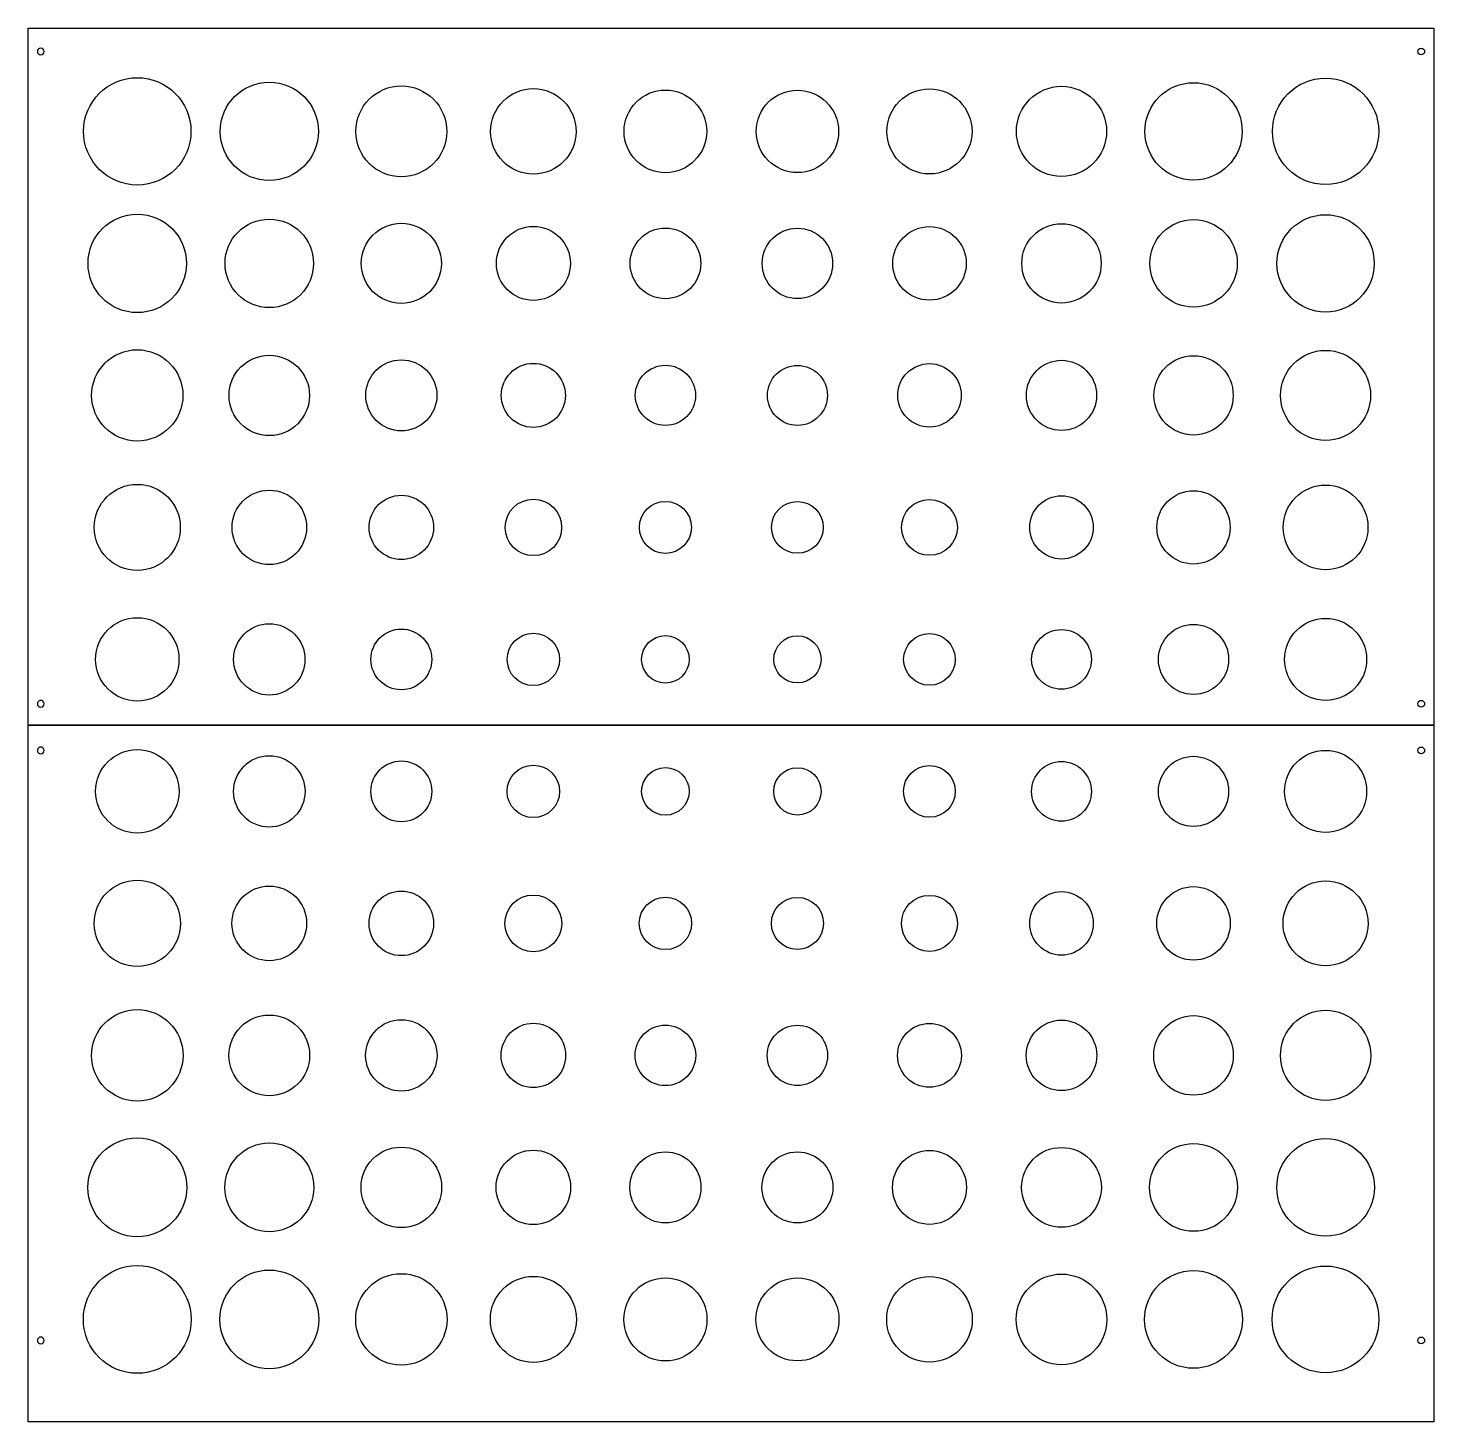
# Model space of a CAD drawing. Header units: inches. Extents: x 0 to 90.5, y 0 to 89.8.
import ezdxf

# ---------------------------------------------------------------- set-up
doc = ezdxf.new("R2010")
doc.units = ezdxf.units.IN
doc.header["$MEASUREMENT"] = 0
doc.layers.add('Default', color=7, linetype='Continuous')

msp = doc.modelspace()

# ---------------------------------------------------------------- linework, layer by layer
at = {"layer": 'Default'}
for points in [[(90.5, 89.75), (90.5, 44.875), (0, 44.875), (0, 89.75)], [(90.5, 44.875), (90.5, 0), (0, 0), (0, 44.875)]]:
    msp.add_lwpolyline(points, close=True, dxfattribs=at)
at = {"layer": 'Default', "extrusion": (0, 0, -1)}
for centre in [(-0.815, 88.245), (-0.815, 46.243), (-0.815, 43.236), (-0.815, 5.245)]:
    msp.add_circle(centre, 0.219, dxfattribs=at)
at = {"layer": 'Default'}
for centre, radius in [((89.685, 88.245), 0.219), ((7.027, 83.1), 3.457), ((15.527, 83.1), 3.165), ((24.027, 83.1), 2.925), ((66.527, 83.1), 2.902), ((75.027, 83.1), 3.135), ((83.527, 83.1), 3.422), ((32.527, 83.1), 2.752), ((41.027, 83.1), 2.659), ((49.527, 83.1), 2.654), ((58.027, 83.1), 2.738), ((7.027, 74.6), 3.17), ((15.527, 74.6), 2.849), ((24.027, 74.6), 2.58), ((32.527, 74.6), 2.382), ((58.027, 74.6), 2.366), ((66.527, 74.6), 2.554), ((75.027, 74.6), 2.816), ((83.527, 74.6), 3.132), ((41.027, 74.6), 2.274), ((49.527, 74.6), 2.268), ((7.027, 66.1), 2.938), ((83.527, 66.1), 2.897), ((15.527, 66.1), 2.587), ((24.027, 66.1), 2.288), ((32.527, 66.1), 2.063), ((41.027, 66.1), 1.937), ((49.527, 66.1), 1.93), ((58.027, 66.1), 2.043), ((66.527, 66.1), 2.259), ((75.027, 66.1), 2.551), ((7.027, 57.6), 2.772), ((15.527, 57.6), 2.398), ((75.027, 57.6), 2.359), ((83.527, 57.6), 2.729), ((24.027, 57.6), 2.071), ((32.527, 57.6), 1.819), ((41.027, 57.6), 1.675), ((49.527, 57.6), 1.667), ((58.027, 57.6), 1.797), ((66.527, 57.6), 2.039), ((7.027, 49.1), 2.686), ((83.527, 49.1), 2.642), ((15.527, 49.1), 2.298), ((24.027, 49.1), 1.955), ((32.527, 49.1), 1.686), ((58.027, 49.1), 1.662), ((66.527, 49.1), 1.921), ((75.027, 49.1), 2.257), ((41.027, 49.1), 1.529), ((49.527, 49.1), 1.52), ((89.685, 46.243), 0.219), ((89.685, 43.236), 0.219), ((7.027, 40.6), 2.688), ((15.527, 40.6), 2.3), ((24.027, 40.6), 1.958), ((75.027, 40.6), 2.259), ((83.527, 40.6), 2.643), ((32.527, 40.6), 1.689), ((41.027, 40.6), 1.532), ((49.527, 40.6), 1.524), ((58.027, 40.6), 1.665), ((66.527, 40.6), 1.924), ((7.027, 32.1), 2.777), ((15.527, 32.1), 2.404), ((75.027, 32.1), 2.365), ((83.527, 32.1), 2.734), ((24.027, 32.1), 2.078), ((32.527, 32.1), 1.827), ((41.027, 32.1), 1.684), ((49.527, 32.1), 1.676), ((58.027, 32.1), 1.805), ((66.527, 32.1), 2.046), ((7.027, 23.6), 2.946), ((83.527, 23.6), 2.905), ((15.527, 23.6), 2.597), ((24.027, 23.6), 2.299), ((32.527, 23.6), 2.074), ((41.027, 23.6), 1.949), ((49.527, 23.6), 1.942), ((58.027, 23.6), 2.055), ((66.527, 23.6), 2.27), ((75.027, 23.6), 2.561), ((7.027, 15.1), 3.181), ((83.527, 15.1), 3.143), ((15.527, 15.1), 2.861), ((24.027, 15.1), 2.593), ((32.527, 15.1), 2.397), ((41.027, 15.1), 2.289), ((49.527, 15.1), 2.284), ((58.027, 15.1), 2.38), ((66.527, 15.1), 2.568), ((75.027, 15.1), 2.828), ((7.027, 6.6), 3.47), ((83.527, 6.6), 3.435), ((15.527, 6.6), 3.179), ((24.027, 6.6), 2.94), ((32.527, 6.6), 2.768), ((41.027, 6.6), 2.676), ((49.527, 6.6), 2.671), ((58.027, 6.6), 2.754), ((66.527, 6.6), 2.918), ((75.027, 6.6), 3.149), ((89.685, 5.245), 0.219)]:
    msp.add_circle(centre, radius, dxfattribs=at)

doc.saveas('drawing.dxf')
